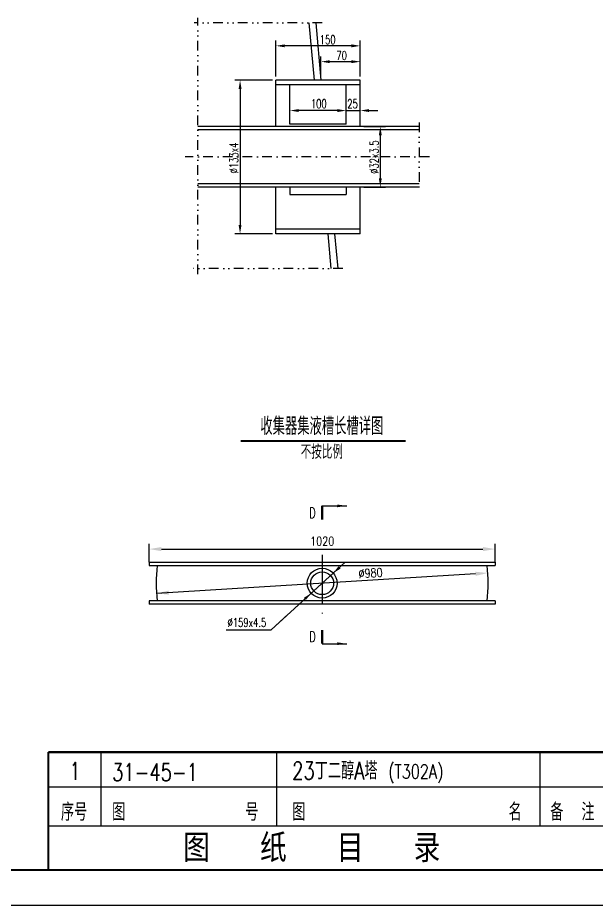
# Model space of a CAD drawing. Extents: x 1416 to 4159, y -4009 to -2804.
# Drawn here: x 1773.2 to 1937.8, y -4000.8 to -3748.2 of the extents above; entities that cross this region are included whole.
import ezdxf
from ezdxf.enums import TextEntityAlignment as Align

# ---------------------------------------------------------------- set-up
doc = ezdxf.new("R2010")
doc.units = 0
doc.header["$LTSCALE"] = 11
doc.header["$MEASUREMENT"] = 0
for name, pattern in [('CENTER', [2, 1.25, -0.25, 0.25, -0.25]), ('DASHDOT2', [0.5, 0.25, -0.125, 0, -0.125]), ('DIVIDE2', [0.625, 0.25, -0.125, 0, -0.125, 0, -0.125])]:
    doc.linetypes.add(name, pattern=pattern)
doc.layers.get('0').update_dxf_attribs({"linetype": 'CONTINUOUS'})
doc.layers.get('DEFPOINTS').update_dxf_attribs({"linetype": 'CONTINUOUS'})
doc.layers.add('1', color=2, linetype='CENTER')
doc.layers.add('2', color=2, linetype='CONTINUOUS')
doc.styles.add('CHINA', font='txt', dxfattribs={"bigfont": 'CHINA'})
doc.styles.add('H5', font='romans', dxfattribs={"width": 0.8, "bigfont": 'HZ5.SHX'})
doc.styles.add('HZ', font='txt', dxfattribs={"width": 0.5, "bigfont": 'hztxt.shx'})
doc.styles.add('HZTXT', font='ROMANS', dxfattribs={"width": 0.7, "bigfont": 'HZTXT'})
doc.dimstyles.new('STANDARD$0', dxfattribs={"dimscale": 0, "dimtxt": 4, "dimasz": 3, "dimexe": 1.5, "dimexo": 0, "dimgap": 1, "dimtad": 1, "dimdec": 0, "dimlfac": 5, "dimzin": 12, "dimtxsty": 'H5', "dimcen": 0, "dimazin": 3, "dimtfac": 1, "dimtdec": 0, "dimtmove": 0, "dimatfit": 3, "dimtvp": 0.833333, "dimtolj": 1, "dimtzin": 1})

# ---------------------------------------------------------------- blocks, each defined once
blk = doc.blocks.new('*D68')
at = {"color": 0, "linetype": 'BYBLOCK'}
for p, q in [((1810.62, -3903.16), (1810.62, -3897.95)), ((1814.12, -3899.45), (1905.59, -3899.45)), ((1909.09, -3903.16), (1909.09, -3897.95))]:
    blk.add_line(p, q, dxfattribs=at)
for points in [[(1814.12, -3898.87), (1814.12, -3900.03), (1810.62, -3899.45)], [(1905.59, -3898.87), (1905.59, -3900.03), (1909.09, -3899.45)]]:
    blk.add_solid(points, dxfattribs=at)
at = {"layer": 'DEFPOINTS', "color": 0, "linetype": 'BYBLOCK'}
for p in [(1909.09, -3899.45), (1810.62, -3903.16), (1909.09, -3903.16)]:
    blk.add_point(p, dxfattribs=at)
at = {"color": 0, "linetype": 'BYBLOCK', "insert": (1859.85, -3897.2), "char_height": 2.5, "attachment_point": 5, "style": 'H5'}
blk.add_mtext('\\A1;1020', dxfattribs=at)
blk = doc.blocks.new('*D88')
at = {"color": 0, "linetype": 'BYBLOCK'}
for p, q in [((1845.68, -3766.01), (1834.99, -3766.01)), ((1836.49, -3768.51), (1836.49, -3807.19)), ((1845.68, -3809.69), (1834.99, -3809.69))]:
    blk.add_line(p, q, dxfattribs=at)
for points in [[(1836.07, -3768.51), (1836.9, -3768.51), (1836.49, -3766.01)], [(1836.07, -3807.19), (1836.9, -3807.19), (1836.49, -3809.69)]]:
    blk.add_solid(points, dxfattribs=at)
at = {"layer": 'DEFPOINTS', "color": 0, "linetype": 'BYBLOCK'}
for p in [(1846.68, -3766.01), (1836.49, -3809.69), (1846.68, -3809.69)]:
    blk.add_point(p, dxfattribs=at)
at = {"color": 0, "linetype": 'BYBLOCK', "insert": (1834.74, -3788.17), "char_height": 2.5, "attachment_point": 5, "rotation": 90, "style": 'HZTXT'}
blk.add_mtext('\\A1;∅133x4', dxfattribs=at)
blk = doc.blocks.new('*D89')
at = {"color": 0, "linetype": 'BYBLOCK'}
for p, q in [((1871.68, -3779.21), (1877.9, -3779.21)), ((1876.4, -3781.71), (1876.4, -3793.99)), ((1871.68, -3796.49), (1877.9, -3796.49))]:
    blk.add_line(p, q, dxfattribs=at)
for points in [[(1875.98, -3781.71), (1876.81, -3781.71), (1876.4, -3779.21)], [(1875.98, -3793.99), (1876.81, -3793.99), (1876.4, -3796.49)]]:
    blk.add_solid(points, dxfattribs=at)
at = {"layer": 'DEFPOINTS', "color": 0, "linetype": 'BYBLOCK'}
for p in [(1870.68, -3779.21), (1870.68, -3796.49), (1876.4, -3796.49)]:
    blk.add_point(p, dxfattribs=at)
at = {"color": 0, "linetype": 'BYBLOCK', "insert": (1874.65, -3787.91), "char_height": 2.5, "attachment_point": 5, "rotation": 90, "style": 'HZTXT'}
blk.add_mtext('\\A1;∅32x3.5', dxfattribs=at)
blk = doc.blocks.new('*D90')
at = {"color": 0, "linetype": 'BYBLOCK'}
for p, q in [((1859.48, -3765.01), (1859.48, -3759.24)), ((1870.68, -3765.01), (1870.68, -3759.24)), ((1861.98, -3760.74), (1868.18, -3760.74))]:
    blk.add_line(p, q, dxfattribs=at)
for points in [[(1861.98, -3760.33), (1861.98, -3761.16), (1859.48, -3760.74)], [(1868.18, -3760.33), (1868.18, -3761.16), (1870.68, -3760.74)]]:
    blk.add_solid(points, dxfattribs=at)
at = {"layer": 'DEFPOINTS', "color": 0, "linetype": 'BYBLOCK'}
for p in [(1870.68, -3760.74), (1859.48, -3766.01), (1870.68, -3766.01)]:
    blk.add_point(p, dxfattribs=at)
at = {"color": 0, "linetype": 'BYBLOCK', "insert": (1865.39, -3758.99), "char_height": 2.5, "attachment_point": 5, "style": 'HZTXT'}
blk.add_mtext('\\A1;70', dxfattribs=at)
blk = doc.blocks.new('*D91')
at = {"color": 0, "linetype": 'BYBLOCK'}
for p, q in [((1846.68, -3765.01), (1846.68, -3754.74)), ((1870.68, -3765.01), (1870.68, -3754.74)), ((1868.18, -3756.24), (1849.18, -3756.24))]:
    blk.add_line(p, q, dxfattribs=at)
for points in [[(1849.18, -3755.82), (1849.18, -3756.65), (1846.68, -3756.24)], [(1868.18, -3755.82), (1868.18, -3756.65), (1870.68, -3756.24)]]:
    blk.add_solid(points, dxfattribs=at)
at = {"layer": 'DEFPOINTS', "color": 0, "linetype": 'BYBLOCK'}
for p in [(1846.68, -3756.24), (1846.68, -3766.01), (1870.68, -3766.01)]:
    blk.add_point(p, dxfattribs=at)
at = {"color": 0, "linetype": 'BYBLOCK', "insert": (1861.41, -3754.49), "char_height": 2.5, "attachment_point": 5, "style": 'HZTXT'}
blk.add_mtext('\\A1;150', dxfattribs=at)

msp = doc.modelspace()

# ---------------------------------------------------------------- linework, layer by layer
at = {"color": 0, "linetype": 'BYBLOCK'}
for p, q in [((1850.68051, -3777.7735), (1850.68051, -3773.45528)), ((1864.68051, -3774.65528), (1852.68051, -3774.65528)), ((1864.68051, -3774.65528), (1862.68051, -3774.65528)), ((1866.68051, -3777.7735), (1866.68051, -3773.45528)), ((1866.68051, -3777.7735), (1866.68051, -3773.45528)), ((1866.68051, -3774.65528), (1870.68051, -3774.65528)), ((1870.68051, -3778.4135), (1870.68051, -3773.45528)), ((1873.18051, -3774.65528), (1875.68051, -3774.65528)), ((1903.50573, -3906.48118), (1812.70444, -3912.05526))]:
    msp.add_line(p, q, dxfattribs=at)
for p, q in [((1810.61569, -3903.16099), (1909.08791, -3903.16099)), ((1810.61569, -3903.16099), (1810.61569, -3904.16099)), ((1810.61569, -3904.16099), (1909.08791, -3904.16099)), ((1909.08791, -3903.16099), (1909.08791, -3904.16099)), ((1909.08791, -3914.16099), (1810.61569, -3914.16099)), ((1810.61569, -3914.16099), (1810.61569, -3915.16099)), ((1909.08791, -3914.16099), (1909.08791, -3915.16099)), ((1909.08791, -3915.16099), (1810.61569, -3915.16099))]:
    msp.add_line(p, q)
at = {"const_width": 0.6}
for points in [[(1859.84506, -3891.10046), (1859.84506, -3887.13959)], [(1859.84506, -3922.43326), (1859.84506, -3926.39412)]]:
    msp.add_lwpolyline(points, dxfattribs=at)
for radius in [4.25, 3.25]:
    msp.add_circle((1859.8518, -3909.16099), radius)
for start, end in [(173.9237885, 186.0762115), (353.9237885, 6.0762115)]:
    msp.add_arc((1859.8518, -3909.16099), 47.23611, start, end)
at = {"color": 0, "linetype": 'BYBLOCK'}
for points in [[(1853.18051, -3774.23861), (1853.18051, -3775.07194), (1850.68051, -3774.65528)], [(1864.18051, -3774.23861), (1864.18051, -3775.07194), (1866.68051, -3774.65528)], [(1864.18051, -3774.23861), (1864.18051, -3775.07194), (1866.68051, -3774.65528)], [(1873.18051, -3774.23861), (1873.18051, -3775.07194), (1870.68051, -3774.65528)], [(1903.46999, -3905.89895), (1903.54147, -3907.06342), (1906.99915, -3906.26673)], [(1816.16212, -3911.25857), (1816.23361, -3912.42304), (1812.70444, -3912.05526)]]:
    msp.add_solid(points, dxfattribs=at)
at = {"layer": '1'}
for p, q in [((1859.8518, -3901.09731), (1859.8518, -3917.77237)), ((1866.40834, -3903.1664), (1845.3647, -3922.40641))]:
    msp.add_line(p, q, dxfattribs=at)
at = {"layer": '1', "linetype": 'CONTINUOUS'}
for p, q in [((1796.92739, -3978.23182), (1796.92739, -3957.23182)), ((1846.92739, -3978.23182), (1846.92739, -3957.23182)), ((1921.92739, -3978.23182), (1921.92739, -3957.23182)), ((1781.92739, -3978.23182), (1941.92739, -3978.23182))]:
    msp.add_line(p, q, dxfattribs=at)
at = {"layer": '1', "color": 1}
for p, q in [((1941.92739, -3967.23182), (1781.92739, -3967.23182)), ((1781.92739, -3967.23182), (1781.92739, -3991.01043))]:
    msp.add_line(p, q, dxfattribs=at)
at = {"layer": '1', "color": 1, "linetype": 'CONTINUOUS', "const_width": 0.6}
msp.add_lwpolyline([(1942.20728, -3957.23182), (1781.92739, -3957.23182)], dxfattribs=at)
at = {"layer": '2', "linetype": 'DIVIDE2'}
for p, q in [((1859.84883, -3749.66718), (1823.42382, -3749.66718)), ((1824.51013, -3821.2336), (1824.51013, -3748.24398)), ((1887.4157, -3778.08073), (1887.4157, -3797.64641)), ((1865.74863, -3819.60709), (1823.22037, -3819.60709))]:
    msp.add_line(p, q, dxfattribs=at)
at = {"layer": '2'}
for p, q in [((1856.09382, -3749.66718), (1857.55288, -3766.0135)), ((1858.02145, -3749.66718), (1859.48051, -3766.0135)), ((1846.68051, -3779.2135), (1846.68051, -3766.0135)), ((1870.68051, -3766.0135), (1846.68051, -3766.0135)), ((1870.68051, -3767.2935), (1846.68051, -3767.2935)), ((1850.68051, -3778.5735), (1850.68051, -3767.2935)), ((1866.68051, -3778.5735), (1866.68051, -3767.2935)), ((1870.68051, -3779.2135), (1870.68051, -3766.0135)), ((1887.4157, -3779.2135), (1824.51013, -3779.2135)), ((1887.4157, -3780.1735), (1824.51013, -3780.1735)), ((1866.68051, -3778.5735), (1850.68051, -3778.5735)), ((1887.4157, -3795.5335), (1824.51013, -3795.5335)), ((1887.4157, -3796.4935), (1824.51013, -3796.4935)), ((1846.68051, -3809.6935), (1846.68051, -3796.4935)), ((1850.68051, -3796.4935), (1850.68051, -3798.54639)), ((1850.68051, -3798.54639), (1866.68051, -3798.54639)), ((1866.68051, -3796.4935), (1866.68051, -3798.54639)), ((1870.68051, -3809.6935), (1870.68051, -3796.4935)), ((1870.68051, -3808.4135), (1846.68051, -3808.4135)), ((1870.68051, -3809.6935), (1846.68051, -3809.6935)), ((1861.45173, -3809.6935), (1862.33661, -3819.60709)), ((1863.37936, -3809.6935), (1864.26424, -3819.60709)), ((1859.84506, -3887.13959), (1866.84506, -3887.13959)), ((1866.40834, -3903.1664), (1845.3647, -3922.40641)), ((1832.56308, -3922.40641), (1845.3647, -3922.40641)), ((1859.84506, -3926.39412), (1866.84506, -3926.39412)), ((1416.20728, -4000.80904), (2257.20728, -4000.80904))]:
    msp.add_line(p, q, dxfattribs=at)
at = {"layer": '2', "linetype": 'DASHDOT2'}
msp.add_line((1890.35629, -3787.8535), (1820.8481, -3787.8535), dxfattribs=at)
at = {"layer": '2', "linetype": 'CONTINUOUS'}
msp.add_line((1941.92739, -3967.23182), (1781.92739, -3967.23182), dxfattribs=at)
at = {"layer": '2', "const_width": 0.6}
msp.add_lwpolyline([(1836.65576, -3868.67221), (1883.63125, -3868.67221)], dxfattribs=at)
at = {"layer": '2', "color": 1, "linetype": 'CONTINUOUS', "const_width": 0.6}
msp.add_lwpolyline([(1781.92739, -3957.23182), (1781.92739, -3990.80904)], dxfattribs=at)
at = {"layer": '2', "color": 1, "const_width": 0.6}
msp.add_lwpolyline([(1441.20728, -3990.80904), (2247.20728, -3990.80904)], dxfattribs=at)
at = {"layer": '2'}
for points in [[(1866.84506, -3887.13959), (1864.18704, -3886.7833), (1864.1019, -3887.55005)], [(1862.98841, -3906.29322), (1864.48298, -3904.37111), (1865.14905, -3904.95431)], [(1856.71518, -3912.02877), (1854.57514, -3913.36916), (1855.24121, -3913.86906)], [(1866.84506, -3926.39412), (1864.18704, -3926.75042), (1864.1019, -3925.98367)]]:
    msp.add_solid(points, dxfattribs=at)
at = {"layer": 'DEFPOINTS', "color": 0, "linetype": 'BYBLOCK'}
for p in [(1850.68051, -3774.65528), (1870.68051, -3774.65528), (1850.68051, -3778.5735), (1866.68051, -3778.5735), (1866.68051, -3778.5735), (1870.68051, -3779.2135), (1906.99915, -3906.26673), (1812.70444, -3912.05526)]:
    msp.add_point(p, dxfattribs=at)

# ---------------------------------------------------------------- texts
at = {"color": 0, "linetype": 'BYBLOCK', "char_height": 2.5, "attachment_point": 5, "style": 'HZTXT'}
for s, insert in [('100', (1858.89167, -3772.70864)), ('25', (1868.49256, -3772.70864))]:
    msp.add_mtext(s, dxfattribs=dict(at, insert=insert))
at = {"color": 0, "linetype": 'BYBLOCK', "insert": (1873.61649, -3906.25121), "char_height": 2.5, "attachment_point": 5, "rotation": 3.5128426, "style": 'H5'}
msp.add_mtext('%%c980', dxfattribs=at)
at = {"layer": '1'}
for s, height, style, width, p in [('收集器集液槽长槽详图', 5, 'HZTXT', 0.7, (1859.75813, -3866.96104)), ('不按比例', 4, 'HZ', 0.75, (1859.75813, -3873.77216))]:
    msp.add_text(s, height=height, dxfattribs=dict(at, style=style, width=width)).set_placement(p, align=Align.CENTER)
at = {"layer": '1', "style": 'HZTXT', "width": 0.75}
for s, height, p in [('1', 5, (1787.89367, -3965.09661)), ('23丁二醇A塔', 5, (1851.30195, -3965.01908)), ('(T302A)', 4, (1878.63911, -3964.74122)), ('31-45-1', 5, (1800.06502, -3965.42957)), ('序号', 5, (1785.5074, -3976.77418)), ('图', 5, (1800.06502, -3976.77418)), ('号', 5, (1837.97442, -3976.77418)), ('图', 5, (1851.30195, -3976.77418)), ('名', 5, (1912.90474, -3976.77418)), ('备', 5, (1924.75143, -3976.77418)), ('注', 5, (1933.63644, -3976.77418))]:
    msp.add_text(s, height=height, dxfattribs=at).set_placement(p)
at = {"layer": '1', "style": 'CHINA'}
msp.add_text('图  纸  目  录', height=8, dxfattribs=at).set_placement((1820.29297, -3988.53273))
at = {"layer": '2', "style": 'H5', "width": 0.7}
for s, height, p in [('D', 3, (1856.13882, -3890.64866)), ('%%C159x4.5', 2.5, (1832.91428, -3921.58852)), ('D', 3, (1856.13882, -3925.8623))]:
    msp.add_text(s, height=height, dxfattribs=at).set_placement(p)

# ---------------------------------------------------------------- dimensions: what is measured, and where the dimension line sits
at = {"layer": '2'}
for base, p1, p2, text, picture, middle in [((1846.68051, -3756.23649), (1870.68051, -3766.0135), (1846.68051, -3766.0135), '150', '*D91', (1861.41272, -3756.23649)), ((1870.68051, -3760.7418), (1859.48051, -3766.0135), (1870.68051, -3766.0135), '70', '*D90', (1865.39049, -3760.7418))]:
    dim = msp.add_linear_dim(base=base, p1=p1, p2=p2, text=text, dimstyle='STANDARD$0', override={"dimtxt": 2.5, "dimasz": 2.5, "dimexe": 1.5, "dimexo": 1, "dimgap": 0.5, "dimtad": 1, "dimtih": 0, "dimtoh": 0, "dimdec": 3, "dimzin": 8, "dimtxsty": 'HZTXT', "dimcen": 0, "dimtfac": 0.6, "dimtdec": 3, "dimtofl": 1, "dimtzin": 8}, dxfattribs=at)
    dim.commit()
    dim.dimension.update_dxf_attribs({"geometry": picture, "text_midpoint": middle, "dimtype": 160})
for base, p1, p2, text, picture, middle in [((1836.48535, -3809.6935), (1846.68051, -3766.0135), (1846.68051, -3809.6935), '%%c133x4', '*D88', (1836.48535, -3788.17122)), ((1876.39567, -3796.4935), (1870.68051, -3779.2135), (1870.68051, -3796.4935), '%%c32x3.5', '*D89', (1876.39567, -3787.9062))]:
    dim = msp.add_linear_dim(base=base, p1=p1, p2=p2, angle=270, text=text, dimstyle='STANDARD$0', override={"dimtxt": 2.5, "dimasz": 2.5, "dimexe": 1.5, "dimexo": 1, "dimgap": 0.5, "dimtad": 1, "dimtih": 0, "dimtoh": 0, "dimdec": 3, "dimzin": 8, "dimtxsty": 'HZTXT', "dimcen": 0, "dimtfac": 0.6, "dimtdec": 3, "dimtofl": 1, "dimtzin": 8}, dxfattribs=at)
    dim.commit()
    dim.dimension.update_dxf_attribs({"geometry": picture, "text_midpoint": middle, "dimtype": 160})
dim = msp.add_linear_dim(base=(1909.08791, -3899.44935), p1=(1810.61569, -3903.16099), p2=(1909.08791, -3903.16099), text='1020', dimstyle='STANDARD$0', override={"dimscale": 1, "dimtxt": 2.5, "dimasz": 3.5, "dimlfac": 20, "dimtofl": 1, "dimtmove": 2}, dxfattribs=at)
dim.commit()
dim.dimension.update_dxf_attribs({"geometry": '*D68', "text_midpoint": (1859.8518, -3897.19935)})

doc.saveas('drawing.dxf')
